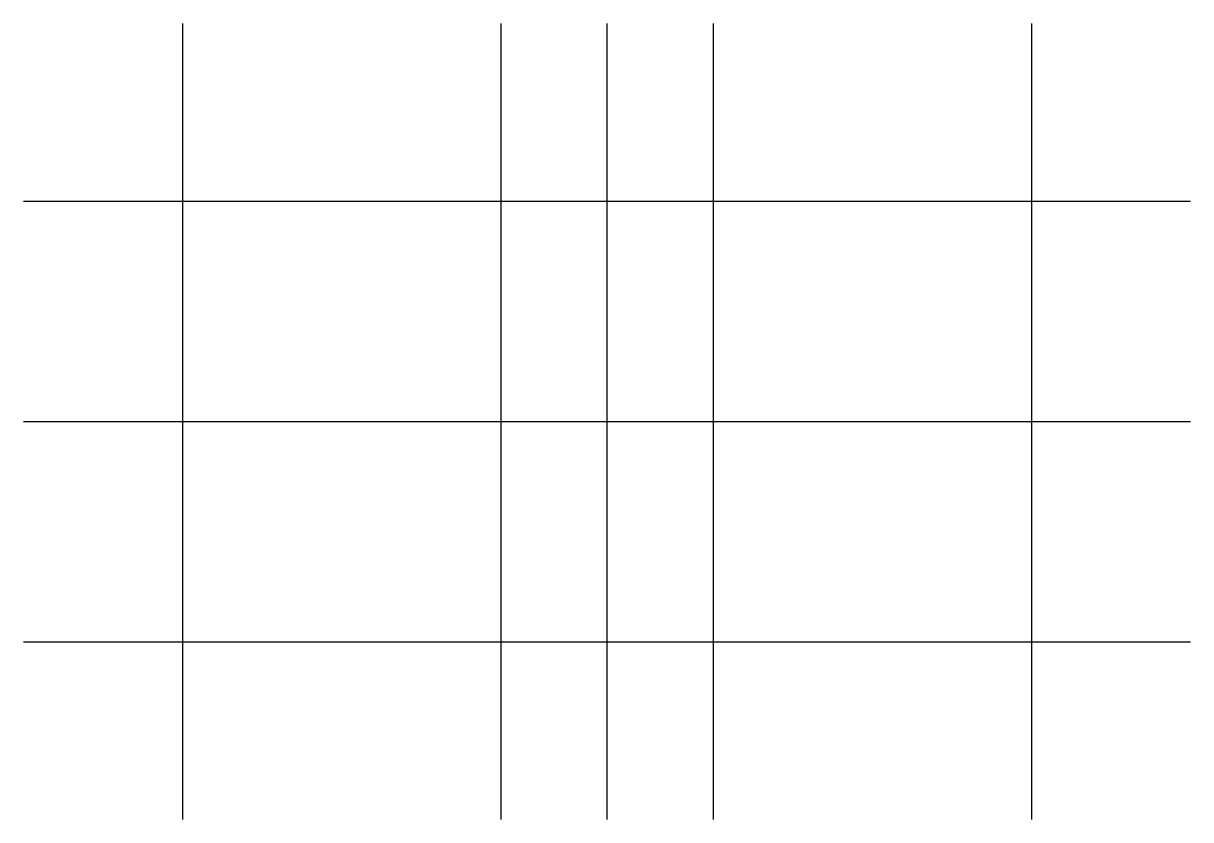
# Model space of a CAD drawing. Extents: x 0 to 220, y -124 to 26.
import ezdxf

# ---------------------------------------------------------------- set-up
doc = ezdxf.new("R2010")
doc.units = 0
doc.layers.get('0').update_dxf_attribs({"linetype": 'CONTINUOUS'})

msp = doc.modelspace()

# ---------------------------------------------------------------- linework, layer by layer
at = {"color": 1}
for points in [[(29.999456, 26.45836), (29.999456, -123.541632)], [(90.000183, 26.45836), (90.000183, -123.541632)], [(110.000093, 26.458333), (110.000093, -123.541367)], [(130.000103, 26.45836), (130.000103, -123.541632)], [(189.999983, 26.45836), (189.999983, -123.541632)], [(0, -7.041642), (220.000407, -7.041642)], [(0, -48.541669), (220.000407, -48.541669)], [(0, -90.041645), (220.000407, -90.041645)]]:
    msp.add_lwpolyline(points, dxfattribs=at)

doc.saveas('drawing.dxf')
